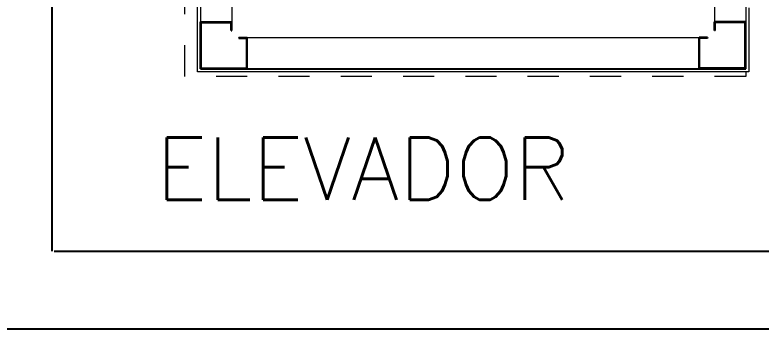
# Model space of a CAD drawing. Extents: x -250 to -5, y 354 to 449.
# Drawn here: x -119.603 to -117.208, y 422.513 to 423.52 of the extents above; entities that cross this region are included whole.
import ezdxf

# ---------------------------------------------------------------- set-up
doc = ezdxf.new("R2010")
doc.units = 0
doc.header["$LTSCALE"] = 0.02
doc.header["$MEASUREMENT"] = 0
doc.linetypes.add('HIDDEN', pattern=[0.375, 0.25, -0.125])
doc.layers.add('2H', color=1, linetype='HIDDEN', lineweight=15)
doc.layers.add('AR-ESQ-VT1', color=1, linetype='CONTINUOUS', lineweight=9)
for name, color, linetype in [('47', 1, 'CONTINUOUS'), ('ALV', 2, 'CONTINUOUS'), ('AR-ELV', 2, 'CONTINUOUS'), ('PAREDE', 1, 'CONTINUOUS'), ('TEXTO', 2, 'CONTINUOUS')]:
    doc.layers.add(name, color=color, linetype=linetype)
doc.styles.add('UNB-100', font='simplex.shx', dxfattribs={"height": 0.2})

msp = doc.modelspace()

# ---------------------------------------------------------------- linework, layer by layer
at = {"layer": '2H', "lineweight": 9, "ltscale": 20}
for p, q in [((-119.0574, 423.3231), (-119.0574, 424.9731)), ((-117.2574, 423.3231), (-119.0574, 423.3231)), ((-117.2574, 423.3381), (-117.2574, 423.3231))]:
    msp.add_line(p, q, dxfattribs=at)
at = {"layer": '47', "lineweight": 25, "ltscale": 35}
for p, q in [((-119.0074, 423.3481), (-119.0074, 423.4981)), ((-119.0054, 423.3501), (-119.0054, 423.4961)), ((-119.0054, 423.4961), (-118.9094, 423.4961)), ((-118.9094, 423.4705), (-118.9094, 423.4961)), ((-118.9074, 423.4705), (-118.9074, 423.4981)), ((-117.3574, 423.4705), (-117.3574, 423.4981)), ((-117.3554, 423.4705), (-117.3554, 423.4961)), ((-117.2594, 423.4961), (-117.3554, 423.4961)), ((-117.2594, 423.3501), (-117.2594, 423.4961)), ((-117.2574, 423.3481), (-117.2574, 423.4981)), ((-118.9094, 423.4705), (-118.9074, 423.4705)), ((-117.3554, 423.4705), (-117.3574, 423.4705)), ((-118.885, 423.4481), (-118.885, 423.4461)), ((-118.885, 423.4481), (-118.8574, 423.4481)), ((-118.885, 423.4461), (-118.8594, 423.4461)), ((-118.8594, 423.3501), (-118.8594, 423.4461)), ((-118.8574, 423.3481), (-118.8574, 423.4481)), ((-117.4074, 423.3481), (-117.4074, 423.4481)), ((-117.3799, 423.4481), (-117.4074, 423.4481)), ((-117.4054, 423.3501), (-117.4054, 423.4461)), ((-117.3799, 423.4461), (-117.4054, 423.4461)), ((-117.3799, 423.4481), (-117.3799, 423.4461)), ((-119.0074, 423.3481), (-118.8574, 423.3481)), ((-119.0054, 423.3501), (-118.8594, 423.3501)), ((-117.2574, 423.3481), (-117.4074, 423.3481)), ((-117.2594, 423.3501), (-117.4054, 423.3501))]:
    msp.add_line(p, q, dxfattribs=at)
at = {"layer": 'ALV'}
for p, q in [((-119.4844, 425.6438), (-119.4844, 422.7631)), ((-119.4774, 422.7631), (-115.4573, 422.7631)), ((-115.4573, 422.5131), (-122.5938, 422.5131))]:
    msp.add_line(p, q, dxfattribs=at)
at = {"layer": 'AR-ELV', "lineweight": 13}
for p, q in [((-117.2574, 424.9481), (-117.2574, 423.3481)), ((-119.0074, 424.7981), (-119.0074, 423.4981)), ((-119.0074, 424.7981), (-119.0074, 423.3481)), ((-118.9074, 424.7981), (-118.9074, 423.4981)), ((-117.3574, 424.7981), (-117.3574, 423.4981)), ((-117.2574, 423.6812), (-117.2574, 423.4981)), ((-118.8574, 423.4481), (-117.4074, 423.4481)), ((-118.7594, 423.3481), (-117.2574, 423.3481))]:
    msp.add_line(p, q, dxfattribs=at)
at = {"layer": 'AR-ELV'}
msp.add_line((-118.8574, 423.3481), (-117.2574, 423.3481), dxfattribs=at)
at = {"layer": 'AR-ESQ-VT1'}
for p, q in [((-119.0174, 423.3381), (-119.0174, 424.9581)), ((-117.2474, 423.5428), (-117.2474, 423.3381)), ((-117.2474, 423.3381), (-119.0174, 423.3381))]:
    msp.add_line(p, q, dxfattribs=at)
at = {"layer": 'PAREDE', "lineweight": 25, "ltscale": 35}
for p, q in [((-119.0074, 423.4981), (-118.9074, 423.4981)), ((-117.2574, 423.4981), (-117.3574, 423.4981))]:
    msp.add_line(p, q, dxfattribs=at)

# ---------------------------------------------------------------- texts
at = {"layer": 'TEXTO', "style": 'UNB-100'}
msp.add_text('ELEVADOR', height=0.2, dxfattribs=at).set_placement((-119.1495, 422.9277))

doc.saveas('drawing.dxf')
